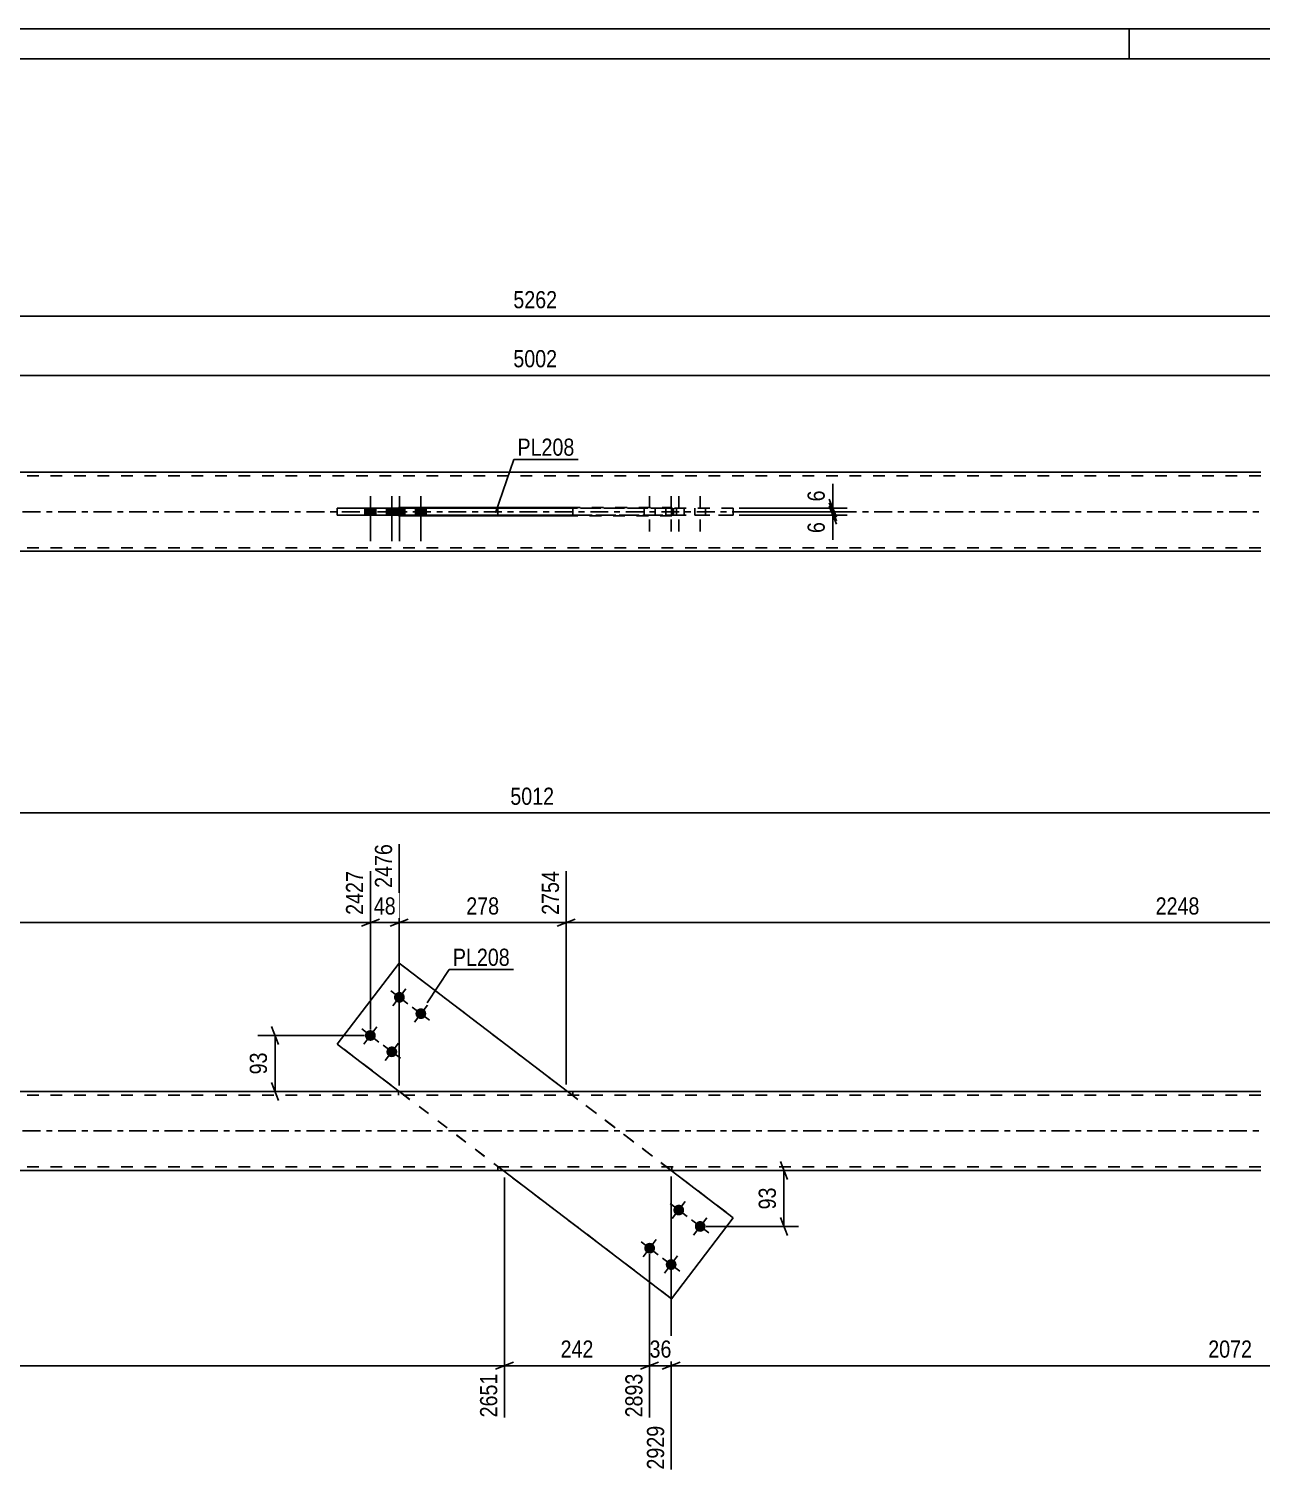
# Model space of a CAD drawing. Header units: millimetres. Extents: x 0 to 594, y 0 to 420.
# Drawn here: x 200.5 to 406, y 179 to 420 of the extents above; entities that cross this region are included whole.
import ezdxf

# ---------------------------------------------------------------- set-up
doc = ezdxf.new("R2010")
doc.units = ezdxf.units.MM
doc.linetypes.add('DXK_LINE_DOT2', pattern=[3.9198, 1.9599, -1.9599])
doc.linetypes.add('DXK_LINE_DOT3', pattern=[5.9187, 2.979, -0.9799, 0.9799, -0.9799])
doc.styles.add('Arial Narrow', font='ARIALN.TTF', dxfattribs={"height": 0.2})

# ---------------------------------------------------------------- blocks, each defined once
blk = doc.blocks.new('Unknown-582685899-1127')
at = {"color": 5, "linetype": 'Continuous'}
for p, q in [((594, 420), (0, 420)), ((384, 415), (384, 420)), ((589, 415), (5, 415))]:
    blk.add_line(p, q, dxfattribs=at)
blk = doc.blocks.new('Part-582685899-1683 - 1672')
at = {"color": 2, "linetype": 'Continuous'}
for p, q in [((405.94, 242.72), (163.9, 242.72)), ((405.94, 229.52), (163.9, 229.52))]:
    blk.add_line(p, q, dxfattribs=at)
at = {"color": 7, "linetype": 'DXK_LINE_DOT2'}
for p, q in [((405.94, 242.12), (163.9, 242.12)), ((262.13, 242.72), (262.13, 242.12)), ((291.17, 242.72), (291.17, 242.12)), ((405.94, 230.12), (163.9, 230.12)), ((278.67, 229.52), (278.67, 230.12)), ((307.71, 229.52), (307.71, 230.12))]:
    blk.add_line(p, q, dxfattribs=at)
at = {"color": 7, "linetype": 'DXK_LINE_DOT3'}
blk.add_line((163.9, 236.12), (405.94, 236.12), dxfattribs=at)
blk = doc.blocks.new('Part-582685899-1718 - 1672')
at = {"color": 2, "linetype": 'Continuous'}
for p, q in [((262.2, 264.12), (251.9, 250.59)), ((262.2, 264.12), (262.2, 264.12)), ((290.28, 242.72), (262.2, 264.12)), ((262.23, 242.72), (251.9, 250.59)), ((307.64, 208.13), (279.56, 229.52)), ((317.94, 221.65), (307.61, 229.52)), ((307.64, 208.13), (317.94, 221.65))]:
    blk.add_line(p, q, dxfattribs=at)
at = {"color": 7, "linetype": 'DXK_LINE_DOT2'}
for p, q in [((262.2, 264.12), (262.2, 264.12)), ((262.2, 264.12), (317.94, 221.65)), ((307.64, 208.13), (251.9, 250.59)), ((279.56, 229.52), (262.23, 242.72)), ((307.61, 229.52), (290.28, 242.72))]:
    blk.add_line(p, q, dxfattribs=at)
blk = doc.blocks.new('Bolt-582685899-1721 - 1672')
at = {"linetype": 'Continuous'}
for points in [[(262.26, 259.32), (262.45, 259.3), (262.62, 259.24), (262.79, 259.14), (262.93, 259.02), (263.04, 258.87), (263.11, 258.69), (263.15, 258.51), (263.15, 258.32), (263.11, 258.14), (263.04, 257.97), (262.93, 257.81), (262.79, 257.69), (262.62, 257.59), (262.45, 257.54), (262.26, 257.52), (262.07, 257.54), (261.89, 257.59), (261.73, 257.69), (261.59, 257.81), (261.48, 257.97), (261.4, 258.14), (261.36, 258.32), (261.36, 258.51), (261.4, 258.69), (261.48, 258.87), (261.59, 259.02), (261.73, 259.14), (261.89, 259.24), (262.07, 259.3)], [(265.84, 256.59), (266.03, 256.57), (266.2, 256.51), (266.37, 256.42), (266.51, 256.29), (266.62, 256.14), (266.69, 255.97), (266.73, 255.78), (266.73, 255.6), (266.69, 255.41), (266.62, 255.24), (266.51, 255.09), (266.37, 254.96), (266.2, 254.87), (266.03, 254.81), (265.84, 254.79), (265.65, 254.81), (265.47, 254.87), (265.31, 254.96), (265.17, 255.09), (265.06, 255.24), (264.98, 255.41), (264.94, 255.6), (264.94, 255.78), (264.98, 255.97), (265.06, 256.14), (265.17, 256.29), (265.31, 256.42), (265.47, 256.51), (265.65, 256.57)], [(257.41, 252.95), (257.6, 252.93), (257.78, 252.87), (257.94, 252.78), (258.08, 252.66), (258.19, 252.5), (258.27, 252.33), (258.31, 252.15), (258.31, 251.96), (258.27, 251.77), (258.19, 251.6), (258.08, 251.45), (257.94, 251.32), (257.78, 251.23), (257.6, 251.17), (257.41, 251.15), (257.22, 251.17), (257.04, 251.23), (256.88, 251.32), (256.74, 251.45), (256.63, 251.6), (256.55, 251.77), (256.52, 251.96), (256.52, 252.15), (256.55, 252.33), (256.63, 252.5), (256.74, 252.66), (256.88, 252.78), (257.04, 252.87), (257.22, 252.93)], [(260.99, 250.23), (261.18, 250.21), (261.36, 250.15), (261.52, 250.05), (261.66, 249.93), (261.77, 249.78), (261.85, 249.6), (261.89, 249.42), (261.89, 249.23), (261.85, 249.05), (261.77, 248.88), (261.66, 248.72), (261.52, 248.6), (261.36, 248.5), (261.18, 248.45), (260.99, 248.43), (260.8, 248.45), (260.62, 248.5), (260.46, 248.6), (260.32, 248.72), (260.21, 248.88), (260.13, 249.05), (260.09, 249.23), (260.09, 249.42), (260.13, 249.6), (260.21, 249.78), (260.32, 249.93), (260.46, 250.05), (260.62, 250.15), (260.8, 250.21)]]:
    blk.add_hatch(color=1, dxfattribs=at).paths.add_polyline_path(points)
at = {"color": 1, "linetype": 'Continuous'}
for p, q in [((260.83, 259.51), (263.69, 257.33)), ((263.35, 259.85), (261.17, 256.98)), ((264.41, 256.78), (267.27, 254.6)), ((266.93, 257.12), (264.75, 254.26)), ((255.98, 253.14), (258.84, 250.96)), ((258.5, 253.48), (256.32, 250.62)), ((262.08, 250.76), (259.9, 247.89)), ((259.56, 250.42), (262.42, 248.24))]:
    blk.add_line(p, q, dxfattribs=at)
blk = doc.blocks.new('Bolt-582685899-1722 - 1672')
at = {"linetype": 'Continuous'}
for points in [[(308.85, 223.82), (309.04, 223.8), (309.22, 223.74), (309.38, 223.65), (309.52, 223.52), (309.63, 223.37), (309.71, 223.2), (309.75, 223.02), (309.75, 222.83), (309.71, 222.64), (309.63, 222.47), (309.52, 222.32), (309.38, 222.19), (309.22, 222.1), (309.04, 222.04), (308.85, 222.02), (308.66, 222.04), (308.48, 222.1), (308.32, 222.19), (308.18, 222.32), (308.07, 222.47), (307.99, 222.64), (307.96, 222.83), (307.96, 223.02), (307.99, 223.2), (308.07, 223.37), (308.18, 223.52), (308.32, 223.65), (308.48, 223.74), (308.66, 223.8)], [(312.43, 221.09), (312.62, 221.07), (312.8, 221.02), (312.96, 220.92), (313.1, 220.8), (313.21, 220.64), (313.29, 220.47), (313.33, 220.29), (313.33, 220.1), (313.29, 219.92), (313.21, 219.74), (313.1, 219.59), (312.96, 219.47), (312.8, 219.37), (312.62, 219.31), (312.43, 219.29), (312.24, 219.31), (312.06, 219.37), (311.9, 219.47), (311.76, 219.59), (311.65, 219.74), (311.57, 219.92), (311.54, 220.1), (311.54, 220.29), (311.57, 220.47), (311.65, 220.64), (311.76, 220.8), (311.9, 220.92), (312.06, 221.02), (312.24, 221.07)], [(304, 217.46), (304.19, 217.44), (304.37, 217.38), (304.53, 217.29), (304.67, 217.16), (304.78, 217.01), (304.86, 216.84), (304.9, 216.65), (304.9, 216.46), (304.86, 216.28), (304.78, 216.11), (304.67, 215.96), (304.53, 215.83), (304.37, 215.74), (304.19, 215.68), (304, 215.66), (303.82, 215.68), (303.64, 215.74), (303.47, 215.83), (303.33, 215.96), (303.22, 216.11), (303.15, 216.28), (303.11, 216.46), (303.11, 216.65), (303.15, 216.84), (303.22, 217.01), (303.33, 217.16), (303.47, 217.29), (303.64, 217.38), (303.82, 217.44)], [(307.58, 214.73), (307.77, 214.71), (307.95, 214.65), (308.11, 214.56), (308.25, 214.43), (308.36, 214.28), (308.44, 214.11), (308.48, 213.92), (308.48, 213.74), (308.44, 213.55), (308.36, 213.38), (308.25, 213.23), (308.11, 213.1), (307.95, 213.01), (307.77, 212.95), (307.58, 212.93), (307.4, 212.95), (307.22, 213.01), (307.05, 213.1), (306.91, 213.23), (306.8, 213.38), (306.73, 213.55), (306.69, 213.74), (306.69, 213.92), (306.73, 214.11), (306.8, 214.28), (306.91, 214.43), (307.05, 214.56), (307.22, 214.65), (307.4, 214.71)]]:
    blk.add_hatch(color=1, dxfattribs=at).paths.add_polyline_path(points)
at = {"color": 1, "linetype": 'Continuous'}
for p, q in [((307.76, 221.49), (309.94, 224.35)), ((310.28, 221.83), (307.42, 224.01)), ((313.86, 219.1), (311, 221.29)), ((311.34, 218.76), (313.52, 221.63)), ((305.43, 215.47), (302.57, 217.65)), ((302.91, 215.13), (305.09, 217.99)), ((309.01, 212.74), (306.15, 214.92)), ((306.49, 212.4), (308.67, 215.26))]:
    blk.add_line(p, q, dxfattribs=at)
blk = doc.blocks.new('Part-582685899-1402 - 1364')
at = {"color": 2, "linetype": 'Continuous'}
for p, q in [((405.94, 346.04), (163.9, 346.04)), ((262.13, 340.14), (262.13, 340.04)), ((291.17, 340.14), (262.13, 340.14)), ((278.67, 340.04), (278.67, 340.14)), ((291.17, 340.14), (291.17, 338.74)), ((262.13, 338.84), (262.13, 338.74)), ((291.17, 338.74), (262.13, 338.74)), ((278.67, 338.74), (278.67, 338.84)), ((405.94, 332.84), (163.9, 332.84))]:
    blk.add_line(p, q, dxfattribs=at)
at = {"color": 7, "linetype": 'DXK_LINE_DOT2'}
for p, q in [((405.94, 345.44), (163.9, 345.44)), ((262.13, 338.74), (262.13, 340.04)), ((278.67, 340.14), (307.71, 340.14)), ((278.67, 340.04), (278.67, 338.74)), ((307.71, 340.14), (307.71, 338.74)), ((307.71, 338.74), (278.67, 338.74)), ((405.94, 333.44), (163.9, 333.44))]:
    blk.add_line(p, q, dxfattribs=at)
at = {"color": 7, "linetype": 'DXK_LINE_DOT3'}
blk.add_line((163.9, 339.44), (405.94, 339.44), dxfattribs=at)
blk = doc.blocks.new('Bolt-582685899-1370 - 1364')
at = {"color": 1, "linetype": 'DXK_LINE_DOT2'}
for p, q in [((303.1, 340.04), (303.1, 338.84)), ((304, 342.04), (304, 334.54)), ((304.9, 340.04), (304.9, 338.84)), ((306.68, 340.04), (306.68, 338.84)), ((307.58, 342.04), (307.58, 334.54)), ((307.95, 340.04), (307.95, 338.84)), ((308.48, 340.04), (308.48, 338.84)), ((308.85, 342.04), (308.85, 334.54)), ((309.75, 340.04), (309.75, 338.84)), ((311.53, 340.04), (311.53, 338.84)), ((312.43, 342.04), (312.43, 334.54)), ((313.33, 340.04), (313.33, 338.84))]:
    blk.add_line(p, q, dxfattribs=at)
blk = doc.blocks.new('Bolt-582685899-1371 - 1364')
at = {"linetype": 'Continuous'}
for points in [[(258.31, 340.04), (256.51, 340.04), (256.51, 338.84), (258.31, 338.84)], [(261.89, 340.04), (260.09, 340.04), (260.09, 338.84), (261.89, 338.84)], [(263.16, 340.04), (261.36, 340.04), (261.36, 338.84), (263.16, 338.84)], [(266.74, 340.04), (264.94, 340.04), (264.94, 338.84), (266.74, 338.84)]]:
    blk.add_hatch(color=1, dxfattribs=at).paths.add_polyline_path(points)
at = {"color": 1, "linetype": 'Continuous'}
for p, q in [((256.51, 340.04), (256.51, 338.84)), ((257.41, 342.04), (257.41, 334.54)), ((258.31, 340.04), (258.31, 338.84)), ((260.09, 340.04), (260.09, 338.84)), ((260.99, 342.04), (260.99, 334.54)), ((261.36, 340.04), (261.36, 338.84)), ((261.89, 340.04), (261.89, 338.84)), ((262.26, 342.04), (262.26, 334.54)), ((263.16, 340.04), (263.16, 338.84)), ((264.94, 340.04), (264.94, 338.84)), ((265.84, 342.04), (265.84, 334.54)), ((266.74, 340.04), (266.74, 338.84))]:
    blk.add_line(p, q, dxfattribs=at)
blk = doc.blocks.new('Part-582685899-1467 - 1364')
at = {"color": 2, "linetype": 'Continuous'}
for p, q in [((251.9, 338.84), (251.9, 340.04)), ((251.9, 340.04), (262.2, 340.04)), ((262.2, 338.84), (262.2, 340.04)), ((291.17, 340.04), (262.2, 340.04)), ((262.2, 338.84), (251.9, 338.84)), ((291.17, 338.84), (262.2, 338.84))]:
    blk.add_line(p, q, dxfattribs=at)
at = {"color": 7, "linetype": 'DXK_LINE_DOT2'}
for p, q in [((307.64, 340.04), (251.9, 340.04)), ((317.94, 340.04), (291.17, 340.04)), ((307.64, 338.84), (307.64, 340.04)), ((317.94, 340.04), (307.64, 340.04)), ((317.94, 338.84), (317.94, 340.04)), ((251.9, 338.84), (307.64, 338.84)), ((317.94, 338.84), (291.17, 338.84)), ((307.64, 338.84), (317.94, 338.84))]:
    blk.add_line(p, q, dxfattribs=at)
blk = doc.blocks.new('StraightDimension-582685899-1758 - 1672')
at = {"color": 7, "linetype": 'Continuous'}
for p, q in [((262.23, 243.72), (262.23, 283.99)), ((290.07, 243.89), (290.07, 279.49)), ((263.73, 271.48), (260.73, 270.28)), ((262.23, 270.88), (290.07, 270.88)), ((288.57, 270.28), (291.57, 271.48))]:
    blk.add_line(p, q, dxfattribs=at)
at = {"color": 0, "linetype": 'Continuous'}
blk.add_wipeout([(289.47, 280.09), (285.27, 280.09), (285.27, 271.58), (289.47, 271.58)], dxfattribs=at)
at = {"color": 0}
blk.add_wipeout([(279.49, 271.63), (279.49, 275.83), (272.81, 275.83), (272.81, 271.63)], dxfattribs=at)
at = {"color": 3, "linetype": 'Continuous', "style": 'Arial Narrow'}
blk.add_text('2754', height=2.863, rotation=90.0002, dxfattribs=at).set_placement((288.87, 272.18))
at = {"color": 3, "style": 'Arial Narrow'}
blk.add_text('278', height=2.863, dxfattribs=at).set_placement((273.41, 272.23))
blk = doc.blocks.new('StraightDimension-582685899-1742 - 1672')
at = {"color": 7, "linetype": 'Continuous'}
for p, q in [((262.23, 243.72), (262.23, 283.99)), ((257.41, 253.05), (257.41, 279.49)), ((255.91, 270.28), (258.91, 271.48)), ((257.41, 270.88), (262.23, 270.88)), ((263.73, 271.48), (260.73, 270.28))]:
    blk.add_line(p, q, dxfattribs=at)
at = {"color": 0}
blk.add_wipeout([(262.25, 271.63), (262.25, 275.83), (257.39, 275.83), (257.39, 271.63)], dxfattribs=at)
at = {"color": 0, "linetype": 'Continuous'}
blk.add_wipeout([(261.63, 284.59), (257.43, 284.59), (257.43, 276.08), (261.63, 276.08)], dxfattribs=at)
at = {"color": 3, "linetype": 'Continuous', "style": 'Arial Narrow'}
blk.add_text('2476', height=2.863, rotation=90.0002, dxfattribs=at).set_placement((261.03, 276.68))
at = {"color": 3, "style": 'Arial Narrow'}
blk.add_text('48', height=2.863, dxfattribs=at).set_placement((257.99, 272.23))
blk = doc.blocks.new('StraightDimension-582685899-1814 - 1672')
at = {"color": 7, "linetype": 'Continuous'}
for p, q in [((307.61, 228.52), (307.61, 179.63)), ((494.04, 227.62), (494.04, 188.33)), ((309.11, 197.55), (306.11, 196.35)), ((307.61, 196.95), (494.04, 196.95)), ((492.54, 196.35), (495.54, 197.55))]:
    blk.add_line(p, q, dxfattribs=at)
at = {"color": 0}
blk.add_wipeout([(405.08, 197.7), (405.08, 201.9), (396.57, 201.9), (396.57, 197.7)], dxfattribs=at)
at = {"color": 0, "linetype": 'Continuous'}
blk.add_wipeout([(493.44, 196.25), (489.24, 196.25), (489.24, 187.73), (493.44, 187.73)], dxfattribs=at)
at = {"color": 3, "style": 'Arial Narrow'}
blk.add_text('2072', height=2.863, dxfattribs=at).set_placement((397.17, 198.3))
at = {"color": 3, "linetype": 'Continuous', "style": 'Arial Narrow'}
blk.add_text('5002', height=2.863, rotation=90.0002, dxfattribs=at).set_placement((492.84, 188.33))
blk = doc.blocks.new('StraightDimension-582685899-1963 - 1672')
at = {"color": 7, "linetype": 'Continuous'}
for p, q in [((323.91, 229.52), (328.8, 229.52)), ((325.8, 231.02), (327, 228.02)), ((326.4, 220.19), (326.4, 229.52)), ((327, 218.69), (325.8, 221.69)), ((313.43, 220.19), (328.8, 220.19))]:
    blk.add_line(p, q, dxfattribs=at)
at = {"color": 0}
blk.add_wipeout([(325.65, 227.29), (321.45, 227.29), (321.45, 222.43), (325.65, 222.43)], dxfattribs=at)
at = {"color": 3, "style": 'Arial Narrow'}
blk.add_text('93', height=2.863, rotation=90.0002, dxfattribs=at).set_placement((325.05, 223.03))
blk = doc.blocks.new('StraightDimension-582685899-4627 - 1672')
at = {"color": 7, "linetype": 'Continuous'}
blk.add_line((74.8, 289.19), (494.04, 289.19), dxfattribs=at)
at = {"color": 0}
blk.add_wipeout([(288.68, 289.94), (288.68, 294.14), (280.16, 294.14), (280.16, 289.94)], dxfattribs=at)
at = {"color": 3, "style": 'Arial Narrow'}
blk.add_text('5012', height=2.863, dxfattribs=at).set_placement((280.76, 290.54))
blk = doc.blocks.new('StraightDimension-582685899-1732 - 1672')
at = {"color": 7, "linetype": 'Continuous'}
for p, q in [((257.41, 253.05), (257.41, 279.49)), ((75.8, 243.72), (75.8, 274.01)), ((77.3, 271.48), (74.3, 270.28)), ((75.8, 270.88), (257.41, 270.88)), ((255.91, 270.28), (258.91, 271.48))]:
    blk.add_line(p, q, dxfattribs=at)
at = {"color": 0, "linetype": 'Continuous'}
for points in [[(256.81, 280.09), (252.61, 280.09), (252.61, 271.58), (256.81, 271.58)], [(75.2, 274.61), (71, 274.61), (71, 271.58), (75.2, 271.58)]]:
    blk.add_wipeout(points, dxfattribs=at)
at = {"color": 0}
blk.add_wipeout([(170.86, 271.63), (170.86, 275.83), (162.35, 275.83), (162.35, 271.63)], dxfattribs=at)
at = {"color": 3, "linetype": 'Continuous', "style": 'Arial Narrow'}
for s, height, p in [('2427', 2.863, (256.21, 272.18)), ('0', 2.86, (74.6, 272.18))]:
    blk.add_text(s, height=height, rotation=90.0002, dxfattribs=at).set_placement(p)
at = {"color": 3, "style": 'Arial Narrow'}
blk.add_text('2427', height=2.863, dxfattribs=at).set_placement((162.95, 272.23))
blk = doc.blocks.new('StraightDimension-582685899-1774 - 1672')
at = {"color": 7, "linetype": 'Continuous'}
for p, q in [((290.07, 243.89), (290.07, 279.49)), ((494.04, 244.62), (494.04, 279.49)), ((291.57, 271.48), (288.57, 270.28)), ((290.07, 270.88), (494.04, 270.88)), ((492.54, 270.28), (495.54, 271.48))]:
    blk.add_line(p, q, dxfattribs=at)
at = {"color": 0, "linetype": 'Continuous'}
blk.add_wipeout([(493.44, 280.09), (489.24, 280.09), (489.24, 271.58), (493.44, 271.58)], dxfattribs=at)
at = {"color": 0}
blk.add_wipeout([(396.31, 271.63), (396.31, 275.83), (387.8, 275.83), (387.8, 271.63)], dxfattribs=at)
at = {"color": 3, "linetype": 'Continuous', "style": 'Arial Narrow'}
blk.add_text('5002', height=2.863, rotation=90.0002, dxfattribs=at).set_placement((492.84, 272.18))
at = {"color": 3, "style": 'Arial Narrow'}
blk.add_text('2248', height=2.863, dxfattribs=at).set_placement((388.4, 272.23))
blk = doc.blocks.new('StraightDimension-582685899-1826 - 1672')
at = {"color": 7, "linetype": 'Continuous'}
for p, q in [((307.61, 228.52), (307.61, 179.63)), ((304, 215.56), (304, 188.33)), ((302.5, 196.35), (305.5, 197.55)), ((304, 196.95), (307.61, 196.95)), ((309.11, 197.55), (306.11, 196.35))]:
    blk.add_line(p, q, dxfattribs=at)
at = {"color": 0}
blk.add_wipeout([(308.23, 197.7), (308.23, 201.9), (303.38, 201.9), (303.38, 197.7)], dxfattribs=at)
at = {"color": 0, "linetype": 'Continuous'}
blk.add_wipeout([(307.01, 187.55), (302.81, 187.55), (302.81, 179.03), (307.01, 179.03)], dxfattribs=at)
at = {"color": 3, "style": 'Arial Narrow'}
blk.add_text('36', height=2.863, dxfattribs=at).set_placement((303.98, 198.3))
at = {"color": 3, "linetype": 'Continuous', "style": 'Arial Narrow'}
blk.add_text('2929', height=2.863, rotation=90.0002, dxfattribs=at).set_placement((306.41, 179.63))
blk = doc.blocks.new('StraightDimension-582685899-1840 - 1672')
at = {"color": 7, "linetype": 'Continuous'}
for p, q in [((279.77, 228.36), (279.77, 188.33)), ((304, 215.56), (304, 188.33)), ((281.27, 197.55), (278.27, 196.35)), ((279.77, 196.95), (304, 196.95)), ((302.5, 196.35), (305.5, 197.55))]:
    blk.add_line(p, q, dxfattribs=at)
at = {"color": 0}
blk.add_wipeout([(295.23, 197.7), (295.23, 201.9), (288.54, 201.9), (288.54, 197.7)], dxfattribs=at)
at = {"color": 0, "linetype": 'Continuous'}
blk.add_wipeout([(303.4, 196.25), (299.2, 196.25), (299.2, 187.73), (303.4, 187.73)], dxfattribs=at)
at = {"color": 3, "style": 'Arial Narrow'}
blk.add_text('242', height=2.863, dxfattribs=at).set_placement((289.14, 198.3))
at = {"color": 3, "linetype": 'Continuous', "style": 'Arial Narrow'}
blk.add_text('2893', height=2.863, rotation=90.0002, dxfattribs=at).set_placement((302.8, 188.33))
blk = doc.blocks.new('StraightDimension-582685899-1848 - 1672')
at = {"color": 7, "linetype": 'Continuous'}
for p, q in [((75.8, 227.62), (75.8, 193.82)), ((279.77, 228.36), (279.77, 188.33)), ((77.3, 197.55), (74.3, 196.35)), ((75.8, 196.95), (279.77, 196.95)), ((278.27, 196.35), (281.27, 197.55))]:
    blk.add_line(p, q, dxfattribs=at)
at = {"color": 0}
blk.add_wipeout([(182.04, 197.7), (182.04, 201.9), (173.53, 201.9), (173.53, 197.7)], dxfattribs=at)
at = {"color": 0, "linetype": 'Continuous'}
for points in [[(75.2, 196.25), (71, 196.25), (71, 193.22), (75.2, 193.22)], [(279.17, 196.25), (274.97, 196.25), (274.97, 187.73), (279.17, 187.73)]]:
    blk.add_wipeout(points, dxfattribs=at)
at = {"color": 3, "style": 'Arial Narrow'}
blk.add_text('2651', height=2.863, dxfattribs=at).set_placement((174.13, 198.3))
at = {"color": 3, "linetype": 'Continuous', "style": 'Arial Narrow'}
for s, height, p in [('0', 2.86, (74.6, 193.82)), ('2651', 2.863, (278.57, 188.33))]:
    blk.add_text(s, height=height, rotation=90.0002, dxfattribs=at).set_placement(p)
blk = doc.blocks.new('StraightDimension-582685899-2001 - 1672')
at = {"color": 7, "linetype": 'Continuous'}
for p, q in [((240.91, 253.55), (242.11, 250.55)), ((256.41, 252.05), (238.66, 252.05)), ((241.51, 242.72), (241.51, 252.05)), ((242.11, 241.22), (240.91, 244.22)), ((261.35, 242.72), (238.66, 242.72))]:
    blk.add_line(p, q, dxfattribs=at)
at = {"color": 0}
blk.add_wipeout([(240.76, 249.82), (236.56, 249.82), (236.56, 244.96), (240.76, 244.96)], dxfattribs=at)
at = {"color": 3, "style": 'Arial Narrow'}
blk.add_text('93', height=2.863, rotation=90.0002, dxfattribs=at).set_placement((240.16, 245.56))
blk = doc.blocks.new('StraightDimension-582685899-1498 - 1364')
at = {"color": 7, "linetype": 'Continuous'}
blk.add_line((62.8, 372.04), (507.04, 372.04), dxfattribs=at)
at = {"color": 0}
blk.add_wipeout([(289.18, 372.79), (289.18, 376.99), (280.66, 376.99), (280.66, 372.79)], dxfattribs=at)
at = {"color": 3, "style": 'Arial Narrow'}
blk.add_text('5262', height=2.863, dxfattribs=at).set_placement((281.26, 373.39))
blk = doc.blocks.new('StraightDimension-582685899-1488 - 1364')
at = {"color": 7, "linetype": 'Continuous'}
for p, q in [((318.94, 340.04), (336.95, 340.04)), ((333.95, 341.54), (335.15, 338.54)), ((335.15, 337.94), (333.95, 340.94)), ((334.55, 339.44), (334.55, 340.04)), ((318.94, 339.44), (336.95, 339.44))]:
    blk.add_line(p, q, dxfattribs=at)
at = {"color": 0}
blk.add_wipeout([(333.8, 343.59), (329.6, 343.59), (329.6, 340.56), (333.8, 340.56)], dxfattribs=at)
at = {"color": 7, "linetype": 'Continuous'}
blk.add_line((334.55, 340.04), (334.55, 344.12), dxfattribs=at)
blk.add_line((334.55, 340.04), (334.55, 344.12), dxfattribs=at)
at = {"color": 3, "style": 'Arial Narrow'}
blk.add_text('6', height=2.86, rotation=90.0002, dxfattribs=at).set_placement((333.2, 341.16))
blk = doc.blocks.new('StraightDimension-582685899-1492 - 1364')
at = {"color": 7, "linetype": 'Continuous'}
for p, q in [((333.95, 340.94), (335.15, 337.94)), ((335.15, 337.34), (333.95, 340.34)), ((318.94, 339.44), (336.95, 339.44)), ((318.94, 338.84), (336.95, 338.84)), ((334.55, 338.84), (334.55, 339.44))]:
    blk.add_line(p, q, dxfattribs=at)
at = {"color": 0}
blk.add_wipeout([(333.8, 338.31), (329.6, 338.31), (329.6, 335.28), (333.8, 335.28)], dxfattribs=at)
at = {"color": 7, "linetype": 'Continuous'}
blk.add_line((334.55, 338.84), (334.55, 334.76), dxfattribs=at)
blk.add_line((334.55, 338.84), (334.55, 334.76), dxfattribs=at)
at = {"color": 3, "style": 'Arial Narrow'}
blk.add_text('6', height=2.86, rotation=90.0002, dxfattribs=at).set_placement((333.2, 335.88))
blk = doc.blocks.new('StraightDimension-582685899-1529 - 1364')
at = {"color": 7, "linetype": 'Continuous'}
blk.add_line((75.8, 362.19), (494.04, 362.19), dxfattribs=at)
at = {"color": 0}
blk.add_wipeout([(289.18, 362.94), (289.18, 367.14), (280.66, 367.14), (280.66, 362.94)], dxfattribs=at)
at = {"color": 3, "style": 'Arial Narrow'}
blk.add_text('5002', height=2.863, dxfattribs=at).set_placement((281.26, 363.54))
blk = doc.blocks.new('Mark-582685899-1714 - 1672')
at = {"color": 0}
blk.add_wipeout([(280.68, 263.67), (280.68, 266.67), (271.17, 266.67), (271.17, 263.67)], dxfattribs=at)
blk.add_wipeout([(280.68, 263.67), (280.68, 266.67), (271.17, 266.67), (271.17, 263.67)], dxfattribs=at)
at = {"color": 30, "linetype": 'Continuous'}
for p, q in [((266.9, 257.48), (270.57, 263.07)), ((270.57, 263.07), (281.28, 263.07))]:
    blk.add_line(p, q, dxfattribs=at)
at = {"color": 3, "style": 'Arial Narrow'}
blk.add_text('PL208', height=2.863, dxfattribs=at).set_placement((271.17, 263.67))
blk = doc.blocks.new('Mark-582685899-1463 - 1364')
at = {"color": 0}
blk.add_wipeout([(291.46, 348.78), (291.46, 351.78), (281.95, 351.78), (281.95, 348.78)], dxfattribs=at)
blk.add_wipeout([(291.46, 348.78), (291.46, 351.78), (281.95, 351.78), (281.95, 348.78)], dxfattribs=at)
at = {"color": 30, "linetype": 'Continuous'}
for p, q in [((278.29, 339.27), (281.35, 348.18)), ((281.35, 348.18), (292.06, 348.18))]:
    blk.add_line(p, q, dxfattribs=at)
at = {"color": 3, "style": 'Arial Narrow'}
blk.add_text('PL208', height=2.863, dxfattribs=at).set_placement((281.95, 348.78))

msp = doc.modelspace()

# ---------------------------------------------------------------- block references
for name in ['Unknown-582685899-1127', 'Part-582685899-1402 - 1364', 'Part-582685899-1467 - 1364', 'Bolt-582685899-1371 - 1364', 'Bolt-582685899-1370 - 1364', 'Part-582685899-1718 - 1672', 'Bolt-582685899-1721 - 1672', 'Part-582685899-1683 - 1672', 'Bolt-582685899-1722 - 1672']:
    msp.add_blockref(name, (0, 0))

# ---------------------------------------------------------------- next in the draw order: block references
for name in ['StraightDimension-582685899-1498 - 1364', 'StraightDimension-582685899-1758 - 1672', 'StraightDimension-582685899-1814 - 1672']:
    msp.add_blockref(name, (0, 0))

# ---------------------------------------------------------------- next in the draw order: block references
for name in ['StraightDimension-582685899-1529 - 1364', 'StraightDimension-582685899-1488 - 1364', 'StraightDimension-582685899-1742 - 1672', 'StraightDimension-582685899-1963 - 1672', 'StraightDimension-582685899-1826 - 1672']:
    msp.add_blockref(name, (0, 0))

# ---------------------------------------------------------------- next in the draw order: block references
for name in ['Mark-582685899-1463 - 1364', 'StraightDimension-582685899-1492 - 1364', 'StraightDimension-582685899-4627 - 1672', 'StraightDimension-582685899-1840 - 1672']:
    msp.add_blockref(name, (0, 0))

# ---------------------------------------------------------------- next in the draw order: block references
for name in ['StraightDimension-582685899-1732 - 1672', 'StraightDimension-582685899-1774 - 1672', 'Mark-582685899-1714 - 1672', 'StraightDimension-582685899-1848 - 1672']:
    msp.add_blockref(name, (0, 0))

# ---------------------------------------------------------------- next in the draw order: block references
msp.add_blockref('StraightDimension-582685899-2001 - 1672', (0, 0))

doc.saveas('drawing.dxf')
